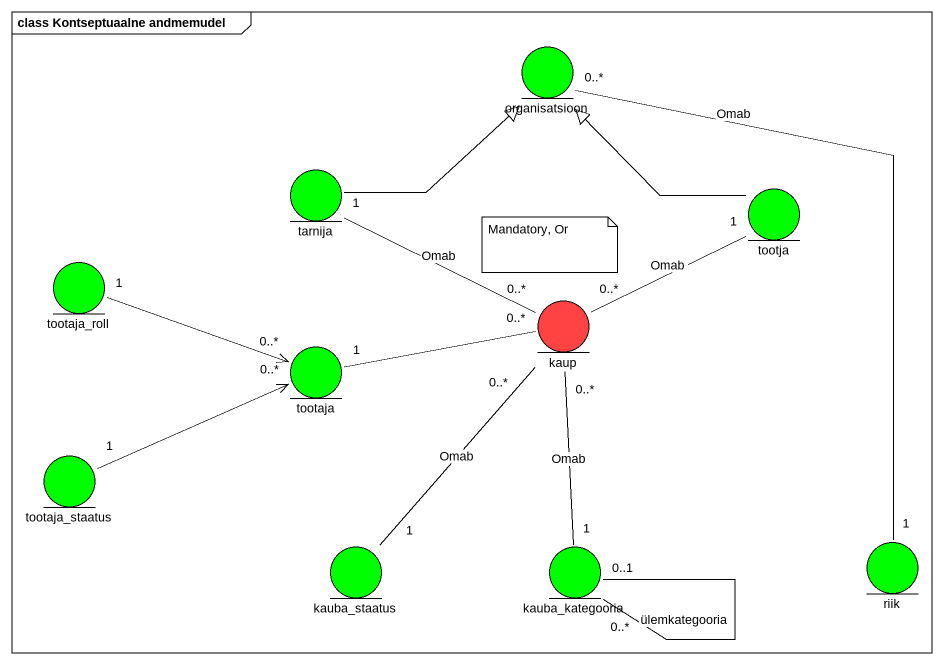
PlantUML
@startuml
mainframe class Kontseptuaalne andmemudel
entity organisatsioon #00FF00
entity tarnija #00FF00
entity tootja #00FF00
entity tootaja_roll #00FF00
entity kaup #FF4343
entity tootaja #00FF00
entity tootaja_staatus #00FF00
entity kauba_staatus #00FF00
entity kauba_kategooria #00FF00
entity riik #00FF00
tarnija -right-|> organisatsioon
tarnija "1" -- "0..*" kaup : Omab
tootja -left-|> organisatsioon
tootja "1" -- "0..*" kaup : Omab
tootaja_roll "1" -right-> "0..*" tootaja
tootaja "1" -right- "0..*" kaup
tootaja_staatus "1" -right-> "0..*" tootaja
kauba_staatus "1" -up- "0..*" kaup : Omab
kauba_kategooria "1" -up- "0..*" kaup : Omab
kauba_kategooria "0..*" -- "0..1" kauba_kategooria : ülemkategooria
riik "1" -up- "0..*" organisatsioon : Omab
note as N1
  Mandatory, Or
end note
@enduml
